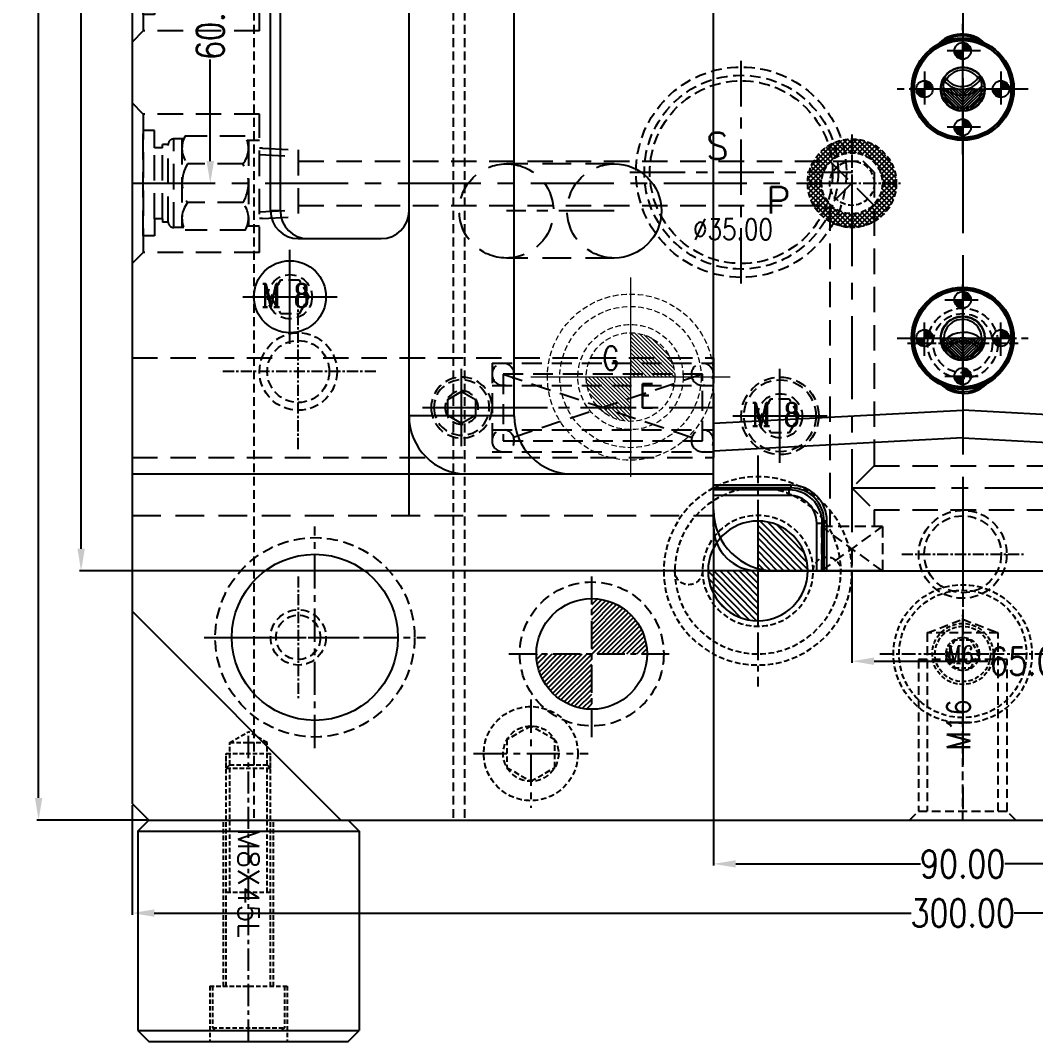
# Model space of a CAD drawing. Header units: millimetres. Extents: x 27300 to 28436, y -21252 to -20448.
# Drawn here: x 27713.5 to 27896.8, y -20883.9 to -20699.5 of the extents above; entities that cross this region are included whole.
import ezdxf

# ---------------------------------------------------------------- set-up
doc = ezdxf.new("R2010")
doc.units = ezdxf.units.MM
doc.header["$LTSCALE"] = 8
for name, pattern in [('CENTER', [2, 1.25, -0.25, 0.25, -0.25]), ('CENTER2', [1.125, 0.75, -0.125, 0.125, -0.125]), ('HIDDEN', [0.375, 0.25, -0.125]), ('HIDDEN2', [0.1875, 0.125, -0.0625])]:
    doc.linetypes.add(name, pattern=pattern)
doc.layers.get('DEFPOINTS').update_dxf_attribs({"color": 6})
for name, color, linetype in [('Cav-cor', 30, 'Continuous'), ('cen', 1, 'CENTER'), ('CL', 1, 'Continuous'), ('GE', 214, 'Continuous'), ('ha', 8, 'Continuous'), ('hidden', 4, 'HIDDEN'), ('m', 144, 'HIDDEN2'), ('PIN', 5, 'Continuous'), ('PRODUCT', 1, 'Continuous'), ('SCREW', 52, 'HIDDEN'), ('SLIDE', 6, 'Continuous'), ('SP', 3, 'Continuous'), ('SPRING', 7, 'Continuous'), ('WT', 4, 'Continuous'), ('文字', 1, 'Continuous')]:
    doc.layers.add(name, color=color, linetype=linetype)
doc.layers.add('dim', color=3, linetype='Continuous', lineweight=15)
doc.styles.add('ROMANC', font='RomanC.ttf', dxfattribs={"width": 0.8, "height": 7})
doc.styles.add('ROMANS', font='ROMANS.shx', dxfattribs={"height": 5, "bigfont": 'chineset.shx'})
doc.styles.get("Standard").update_dxf_attribs({"font": 'txt.shx', "width": 0.8, "bigfont": 'chineset.shx'})
doc.styles.add('txt', font='txt.shx', dxfattribs={"width": 0.75, "height": 3.2})
doc.dimstyles.new('ISO-25', dxfattribs={"dimtxt": 5, "dimasz": 4, "dimexe": 0.3, "dimexo": 0.3, "dimtad": 0, "dimzin": 1, "dimdsep": 46, "dimtxsty": 'Standard', "dimcen": 0, "dimclrd": 3, "dimclre": 3, "dimclrt": 3, "dimazin": 0, "dimtfac": 1, "dimtofl": 0, "dimtmove": 0, "dimatfit": 0, "dimfxl": 0, "dimarcsym": 0})

# ---------------------------------------------------------------- blocks, each defined once
blk = doc.blocks.new('10')
at = {"layer": 'cen', "ltscale": 0.6}
for p, q in [((0, 9.76), (0, -9.76)), ((-10.35, 0), (10.35, 0))]:
    blk.add_line(p, q, dxfattribs=at)
at = {"layer": 'm'}
blk.add_lwpolyline([(0, 5), (-4.33, 2.5), (-4.33, -2.5), (0, -5), (4.33, -2.5), (4.33, 2.5)], close=True, dxfattribs=at)
for radius in [8.5, 5]:
    blk.add_circle((0, 0), radius, dxfattribs=at)
blk = doc.blocks.new('*D26363')
at = {"layer": 'DEFPOINTS', "color": 0}
for p in [(27733.66, -20840.93), (28033.66, -20840.93), (27733.66, -20860.73)]:
    blk.add_point(p, dxfattribs=at)
at = {"layer": 'dim', "color": 3, "lineweight": -2}
for p, q in [((27733.66, -20841.23), (27733.66, -20861.03)), ((28033.66, -20841.23), (28033.66, -20861.03)), ((27737.66, -20860.73), (27874.37, -20860.73)), ((28029.66, -20860.73), (27892.95, -20860.73))]:
    blk.add_line(p, q, dxfattribs=at)
at = {"layer": 'dim', "color": 3}
for points in [[(27737.66, -20860.06), (27737.66, -20861.39), (27733.66, -20860.73)], [(28029.66, -20861.39), (28029.66, -20860.06), (28033.66, -20860.73)]]:
    blk.add_solid(points, dxfattribs=at)
at = {"layer": 'dim', "color": 3, "insert": (27883.66, -20860.73), "char_height": 5, "attachment_point": 5}
blk.add_mtext('300.00', dxfattribs=at)
blk = doc.blocks.new('20130710.143713')
at = {"layer": 'PIN', "linetype": 'Continuous'}
h = blk.add_hatch(dxfattribs=at)
h.set_pattern_fill('ANSI31', color=256, scale=6.545455, angle=180.5, style=0)
h.set_pattern_definition([(225.5, (3368.2201, 113694.80675), (0.5835685493, -0.573471216), [])])
h.paths.add_polyline_path([(0, 0), (0.08, -9, 0.414214), (9, 0.08)])
h.paths.add_polyline_path([(-9, -0.08), (0, 0), (-0.08, 9, 0.414214)])
at = {"layer": 'PIN', "linetype": 'CENTER2'}
for p, q in [((0, -9.8), (0, 9.8)), ((9.8, 0), (-9.8, 0))]:
    blk.add_line(p, q, dxfattribs=at)
at = {"layer": 'PIN', "linetype": 'Continuous'}
blk.add_circle((0, 0), 9, dxfattribs=at)
at = {"layer": 'SPRING', "linetype": 'CENTER', "ltscale": 0.5}
for p, q in [((0, -20.85), (0, 20.85)), ((20.88, 0), (-20.88, 0))]:
    blk.add_line(p, q, dxfattribs=at)
at = {"layer": 'SPRING', "linetype": 'CENTER'}
blk.add_line((20.88, 0), (-20.88, 0), dxfattribs=at)
at = {"layer": 'SPRING', "linetype": 'HIDDEN', "ltscale": 0.5}
for radius in [17, 15, 10]:
    blk.add_circle((0, 0), radius, dxfattribs=at)
for centre, start, end in [((-12.5, 0), 0, 180), ((12.5, 0), 180, 0)]:
    blk.add_arc(centre, 2.5, start, end, dxfattribs=at)
blk = doc.blocks.new('20130710.090407')
at = {"layer": 'SCREW', "linetype": 'CENTER', "ltscale": 0.15}
for p, q in [((0, -7.04), (0, 7.04)), ((-7, 0), (7, 0))]:
    blk.add_line(p, q, dxfattribs=at)
at = {"layer": 'SCREW', "linetype": 'HIDDEN', "ltscale": 0.4}
blk.add_lwpolyline([(-1.44, 2.5), (-2.89, 0), (-1.44, -2.5), (1.44, -2.5), (2.89, 0), (1.44, 2.5)], close=True, dxfattribs=at)
for radius in [5.5, 5, 3]:
    blk.add_circle((0, 0), radius, dxfattribs=at)
at = {"layer": 'dim', "style": 'ROMANC', "width": 0.8}
blk.add_text('M6', height=3.172, dxfattribs=at).set_placement((-2.88, -1.7))
blk = doc.blocks.new('20130710.090411')
at = {"layer": 'SP', "color": 145, "linetype": 'CENTER', "ltscale": 0.25}
for p, q in [((0, 15), (0, -15)), ((-15, 0), (15, 0))]:
    blk.add_line(p, q, dxfattribs=at)
at = {"layer": 'SP', "color": 145, "linetype": 'HIDDEN', "ltscale": 0.5}
for radius in [12.5, 11.5]:
    blk.add_circle((0, 0), radius, dxfattribs=at)
at = {"layer": 'SCREW'}
blk.add_blockref('20130710.090407', (0, 0), dxfattribs=at)
blk = doc.blocks.new('*D26375')
at = {"layer": 'DEFPOINTS', "color": 0}
for p in [(27716.76, -20493.93), (27736.66, -20493.93), (27736.66, -20843.93)]:
    blk.add_point(p, dxfattribs=at)
at = {"layer": 'dim', "color": 3, "lineweight": -2}
for p, q in [((27736.36, -20493.93), (27716.46, -20493.93)), ((27716.76, -20497.93), (27716.76, -20659.31)), ((27716.76, -20839.93), (27716.76, -20678.56)), ((27736.36, -20843.93), (27716.46, -20843.93))]:
    blk.add_line(p, q, dxfattribs=at)
at = {"layer": 'dim', "color": 3}
for points in [[(27717.43, -20497.93), (27716.1, -20497.93), (27716.76, -20493.93)], [(27716.1, -20839.93), (27717.43, -20839.93), (27716.76, -20843.93)]]:
    blk.add_solid(points, dxfattribs=at)
at = {"layer": 'dim', "color": 3, "insert": (27716.76, -20668.93), "char_height": 5, "attachment_point": 5, "rotation": 90}
blk.add_mtext('350.00', dxfattribs=at)
blk = doc.blocks.new('*D26429')
at = {"layer": 'DEFPOINTS', "color": 0}
for p in [(27838.66, -20789.93), (27928.66, -20789.93), (27928.66, -20851.84)]:
    blk.add_point(p, dxfattribs=at)
at = {"layer": 'dim', "color": 3, "lineweight": -2}
for p, q in [((27838.66, -20790.23), (27838.66, -20852.14)), ((27928.66, -20790.23), (27928.66, -20852.14)), ((27842.66, -20851.84), (27876.04, -20851.84)), ((27924.66, -20851.84), (27891.29, -20851.84))]:
    blk.add_line(p, q, dxfattribs=at)
at = {"layer": 'dim', "color": 3}
for points in [[(27842.66, -20851.18), (27842.66, -20852.51), (27838.66, -20851.84)], [(27924.66, -20852.51), (27924.66, -20851.18), (27928.66, -20851.84)]]:
    blk.add_solid(points, dxfattribs=at)
at = {"layer": 'dim', "color": 3, "insert": (27883.66, -20851.84), "char_height": 5, "attachment_point": 5}
blk.add_mtext('90.00', dxfattribs=at)
blk = doc.blocks.new('*D26430')
at = {"layer": 'DEFPOINTS', "color": 0}
for p in [(27847.66, -20538.93), (27724.44, -20798.93), (27847.66, -20798.93)]:
    blk.add_point(p, dxfattribs=at)
at = {"layer": 'dim', "color": 3, "lineweight": -2}
for p, q in [((27847.36, -20538.93), (27724.14, -20538.93)), ((27724.44, -20542.93), (27724.44, -20659.31)), ((27724.44, -20794.93), (27724.44, -20678.56)), ((27847.36, -20798.93), (27724.14, -20798.93))]:
    blk.add_line(p, q, dxfattribs=at)
at = {"layer": 'dim', "color": 3}
for points in [[(27725.11, -20542.93), (27723.78, -20542.93), (27724.44, -20538.93)], [(27723.78, -20794.93), (27725.11, -20794.93), (27724.44, -20798.93)]]:
    blk.add_solid(points, dxfattribs=at)
at = {"layer": 'dim', "color": 3, "insert": (27724.44, -20668.93), "char_height": 5, "attachment_point": 5, "rotation": 90}
blk.add_mtext('260.00', dxfattribs=at)
blk = doc.blocks.new('20160811.145329')
at = {"layer": 'SLIDE', "linetype": 'HIDDEN', "ltscale": 2.6}
for p, q in [((0, 8.5), (19.5, 8.5)), ((0, -8.5), (19.5, -8.5))]:
    blk.add_line(p, q, dxfattribs=at)
at = {"layer": 'SLIDE', "linetype": 'CENTER'}
blk.add_line((0, 0), (19.5, 0), dxfattribs=at)
at = {"layer": 'SLIDE'}
blk.add_arc((0, 0), 8.5, 90, 270, dxfattribs=at)
at = {"layer": 'SLIDE', "linetype": 'HIDDEN', "ltscale": 2.6}
for centre, start, end in [((0, 0), 270, 90), ((19.5, 0), 90, 270), ((19.5, 0), 270, 90)]:
    blk.add_arc(centre, 8.5, start, end, dxfattribs=at)
blk = doc.blocks.new('20160815.170155')
at = {"layer": 'GE', "lineweight": 13}
h = blk.add_hatch(dxfattribs=at)
h.set_pattern_fill('ANSI31', color=256, scale=4, style=0)
h.set_pattern_definition([(315, (26687.59036, -19615.64165), (-0.3535533906, -0.3535533906), [])])
h.paths.add_polyline_path([(0, 0), (0, -8, -0.414214), (-8, 0)])
h.paths.add_polyline_path([(0, 8, -0.414214), (8, 0), (0, 0)])
at = {"layer": 'GE', "linetype": 'CENTER', "lineweight": 13, "ltscale": 5}
for p, q in [((0, 18), (0, -18)), ((18, 0), (-18, 0))]:
    blk.add_line(p, q, dxfattribs=at)
at = {"layer": 'GE', "linetype": 'HIDDEN2', "lineweight": 13}
for radius in [15, 12.75, 9.5, 8]:
    blk.add_circle((0, 0), radius, dxfattribs=at)
at = {"layer": 'GE', "lineweight": 13, "style": 'ROMANS', "width": 0.75}
for s, p in [('G', (-5.03, 1.24)), ('E', (1.62, -5.58))]:
    blk.add_text(s, height=4.34, dxfattribs=at).set_placement(p)
blk = doc.blocks.new('20160817.185832')
at = {"layer": 'SPRING', "color": 101, "linetype": 'HIDDEN', "ltscale": 1.8}
for p, q in [((-40, 8), (-40, -8)), ((0, 8), (-40, 8)), ((0, 8), (0, -8)), ((-38, -6), (-38, 6)), ((-38, 6), (-2, 6)), ((-38, 6), (-2, -6)), ((-2, 6), (-38, -6)), ((-2, 6), (-2, -6)), ((0, 4), (-40, 4)), ((0, -4), (-40, -4)), ((-2, -6), (-38, -6)), ((0, -8), (-40, -8))]:
    blk.add_line(p, q, dxfattribs=at)
at = {"layer": 'SPRING', "color": 101, "linetype": 'CENTER'}
blk.add_line((0, 0), (-40, 0), dxfattribs=at)
at = {"layer": 'SPRING', "color": 101, "linetype": 'HIDDEN', "ltscale": 1.8}
for centre in [(-38, 6), (-2, 6), (-38, -6), (-2, -6)]:
    blk.add_circle(centre, 2, dxfattribs=at)
blk = doc.blocks.new('20160817.185847')
at = {"linetype": 'HIDDEN', "ltscale": 2.3}
for p, q in [((105, 9), (0, 9)), ((0, 9), (0, -9)), ((105, -9), (0, -9))]:
    blk.add_line(p, q, dxfattribs=at)
blk = doc.blocks.new('20100512.182342')
at = {"linetype": 'HIDDEN'}
blk.add_circle((0, 0), 5.5, dxfattribs=at)
at = {"layer": 'SCREW', "linetype": 'CENTER', "ltscale": 5}
for p, q in [((0, -7.04), (0, 7.04)), ((-7, 0), (7, 0))]:
    blk.add_line(p, q, dxfattribs=at)
at = {"layer": 'SCREW', "linetype": 'Continuous'}
blk.add_lwpolyline([(-1.44, 2.5), (-2.89, 0), (-1.44, -2.5), (1.44, -2.5), (2.89, 0), (1.44, 2.5)], close=True, dxfattribs=at)
at = {"layer": 'SCREW'}
for radius in [5, 3]:
    blk.add_circle((0, 0), radius, dxfattribs=at)
blk = doc.blocks.new('20160817.190310')
at = {"layer": 'SCREW', "linetype": 'CENTER2', "ltscale": 5}
for p, q in [((0, -8.5), (0, 8.5)), ((-8.5, 0), (8.5, 0))]:
    blk.add_line(p, q, dxfattribs=at)
at = {"layer": 'SCREW'}
blk.add_lwpolyline([(-1.73, 3), (-3.46, 0), (-1.73, -3), (1.73, -3), (3.46, 0), (1.73, 3)], close=True, dxfattribs=at)
at = {"layer": 'SCREW', "linetype": 'ByBlock'}
blk.add_circle((0, 0), 6.5, dxfattribs=at)
at = {"layer": 'SCREW'}
blk.add_circle((0, 0), 4, dxfattribs=at)
at = {"layer": 'dim', "style": 'ROMANC', "width": 0.8}
blk.add_text('M 8', height=4.186, dxfattribs=at).set_placement((-5.2, -1.86))
blk = doc.blocks.new('cb_8')
at = {"linetype": 'HIDDEN'}
blk.add_circle((0, 0), 7, dxfattribs=at)
at = {"layer": 'SCREW', "linetype": 'CENTER2', "ltscale": 5}
for p, q in [((0, -8.5), (0, 8.5)), ((-8.5, 0), (8.5, 0))]:
    blk.add_line(p, q, dxfattribs=at)
at = {"layer": 'SCREW'}
blk.add_lwpolyline([(-1.73, 3), (-3.46, 0), (-1.73, -3), (1.73, -3), (3.46, 0), (1.73, 3)], close=True, dxfattribs=at)
for radius in [6.5, 4]:
    blk.add_circle((0, 0), radius, dxfattribs=at)
at = {"layer": 'dim', "style": 'ROMANC', "width": 0.8}
blk.add_text('M 8', height=4.186, dxfattribs=at).set_placement((-5.2, -1.86))
blk = doc.blocks.new('20160827.135622')
at = {"layer": 'SP', "linetype": 'CENTER'}
for p, q in [((0, -20.12), (0, 20.12)), ((-20.12, 0), (20.12, 0))]:
    blk.add_line(p, q, dxfattribs=at)
at = {"layer": 'SP', "linetype": 'HIDDEN'}
for radius in [19, 17.5, 16.5]:
    blk.add_circle((0, 0), radius, dxfattribs=at)
at = {"layer": 'SP'}
for s, p in [('S', (-6.37, 2.33)), ('P', (4.54, -7.46))]:
    blk.add_text(s, height=4.8, dxfattribs=at).set_placement(p)
at = {"layer": 'SP', "color": 6, "insert": (-1.49, -10.32), "char_height": 3.828, "attachment_point": 5}
blk.add_mtext('Ø35.00', dxfattribs=at)
blk = doc.blocks.new('20150513.114825')
at = {"layer": 'WT', "color": 125, "linetype": 'HIDDEN'}
for p, q in [((-5.5, 8), (5.5, 8)), ((5.5, 8), (-5.5, 0)), ((-5.5, 8), (5.5, 0)), ((-5.5, 0), (-5.5, 8)), ((5.5, 0), (5.5, 8)), ((-5.5, 0), (5.5, 0))]:
    blk.add_line(p, q, dxfattribs=at)
blk = doc.blocks.new('20150513.114820')
at = {"layer": 'WT', "linetype": 'Continuous'}
h = blk.add_hatch(dxfattribs=at)
h.set_pattern_fill('ANSI37', color=125, scale=5, angle=270, style=0)
h.set_pattern_definition([(315, (23425.0146, -23957.4168), (0.441941738, 0.441941738), []), (45, (23425.0146, -23957.4168), (-0.441941738, 0.441941738), [])])
h.paths.add_polyline_path([(8, 0), (5.5, 0, 1), (-5.5, 0), (-8, 0, -1)])
h.paths.add_polyline_path([(-8, 0), (-5.5, 0, 0.414214), (0, -5.5, 0.414214), (5.5, 0), (8, 0, -0.414214), (0, -8, -0.414214)])
at = {"layer": 'WT', "color": 125, "linetype": 'CENTER2', "ltscale": 0.4}
for p, q in [((0, 8.79), (0, -8.79)), ((8.79, 0), (-8.79, 0))]:
    blk.add_line(p, q, dxfattribs=at)
at = {"layer": 'WT', "color": 125, "linetype": 'HIDDEN2'}
for radius in [8, 5.5, 4]:
    blk.add_circle((0, 0), radius, dxfattribs=at)
blk = doc.blocks.new('*D27017')
at = {"layer": 'DEFPOINTS', "color": 0}
for p in [(27733.96, -20668.93), (27747.77, -20668.93), (27733.66, -20728.93)]:
    blk.add_point(p, dxfattribs=at)
at = {"layer": 'dim', "color": 3, "lineweight": -2}
for p, q in [((27734.26, -20668.93), (27748.07, -20668.93)), ((27747.77, -20672.93), (27747.77, -20691.31)), ((27747.77, -20724.93), (27747.77, -20706.56)), ((27733.96, -20728.93), (27748.07, -20728.93))]:
    blk.add_line(p, q, dxfattribs=at)
at = {"layer": 'dim', "color": 3}
for points in [[(27748.44, -20672.93), (27747.1, -20672.93), (27747.77, -20668.93)], [(27747.1, -20724.93), (27748.44, -20724.93), (27747.77, -20728.93)]]:
    blk.add_solid(points, dxfattribs=at)
at = {"layer": 'dim', "color": 3, "insert": (27747.77, -20698.93), "char_height": 5, "attachment_point": 5, "rotation": 90}
blk.add_mtext('60.00', dxfattribs=at)
blk = doc.blocks.new('*D27021')
at = {"layer": 'DEFPOINTS', "color": 0}
for p in [(27928.66, -20781.43), (27863.66, -20798.93), (27928.66, -20815.25)]:
    blk.add_point(p, dxfattribs=at)
at = {"layer": 'dim', "color": 3, "lineweight": -2}
for p, q in [((27928.66, -20781.73), (27928.66, -20815.55)), ((27863.66, -20799.23), (27863.66, -20815.55)), ((27867.66, -20815.25), (27888.2, -20815.25)), ((27924.66, -20815.25), (27904.12, -20815.25))]:
    blk.add_line(p, q, dxfattribs=at)
at = {"layer": 'dim', "color": 3}
for points in [[(27867.66, -20814.58), (27867.66, -20815.91), (27863.66, -20815.25)], [(27924.66, -20815.91), (27924.66, -20814.58), (27928.66, -20815.25)]]:
    blk.add_solid(points, dxfattribs=at)
at = {"layer": 'dim', "color": 3, "insert": (27896.16, -20815.25), "char_height": 5, "attachment_point": 5}
blk.add_mtext('65.00', dxfattribs=at)
blk = doc.blocks.new('20150423.164413')
at = {"layer": 'SCREW', "linetype": 'HIDDEN', "ltscale": 0.4}
for p, q in [((-3.38, 54), (0, 55.95)), ((3.38, 54), (0, 55.95)), ((-3.38, 54), (3.38, 54)), ((-3.38, 50), (-3.38, 54)), ((3.38, 50), (3.38, 54)), ((-4, 10), (-4, 52)), ((-4, 52), (4, 52)), ((-4, 49.38), (-4, 52)), ((4, 10), (4, 52)), ((4, 49.38), (4, 52)), ((-3.38, 50), (-4, 49.38)), ((-3.38, 50), (3.38, 50)), ((-3.38, 27), (-3.38, 50)), ((3.38, 50), (4, 49.38)), ((3.38, 27), (3.38, 50)), ((-4, 49.38), (4, 49.38)), ((-4.5, 10), (-4.5, 40)), ((4.5, 10), (4.5, 40)), ((-4, 27), (4, 27)), ((-7, 10), (-7, 0)), ((-7, 10), (7, 10)), ((-6.5, 10), (-6.5, 2.5)), ((6.5, 10), (6.5, 2.5)), ((7, 10), (7, 0)), ((-6.5, 2.5), (-6, 2)), ((-6.5, 2.5), (6.5, 2.5)), ((-6, 2), (6, 2)), ((6.5, 2.5), (6, 2))]:
    blk.add_line(p, q, dxfattribs=at)
at = {"layer": 'SCREW', "linetype": 'CENTER', "ltscale": 0.4}
blk.add_line((0, 0), (0, 55.95), dxfattribs=at)
at = {"layer": 'SP'}
for p, q in [((-20, 38), (-18, 40)), ((-18, 40), (18, 40)), ((18, 40), (20, 38)), ((-20, 38), (20, 38)), ((-20, 38), (-20, 2)), ((20, 38), (20, 2)), ((-20, 2), (20, 2)), ((-20, 2), (-18, 0)), ((18, 0), (20, 2)), ((-18, 0), (18, 0))]:
    blk.add_line(p, q, dxfattribs=at)
at = {"layer": '文字', "linetype": 'Continuous', "style": 'txt'}
blk.add_text('M8X45L', height=3.802, rotation=270, dxfattribs=at).set_placement((-1.87, 38.46))
blk = doc.blocks.new('20160903.151524')
at = {"layer": 'WT', "color": 125, "linetype": 'HIDDEN', "ltscale": 2.3}
for p, q in [((-6.35, 23.56), (-6.01, 30)), ((-6.01, 30), (6.01, 30)), ((-5.19, 23), (-4.82, 30)), ((5.19, 23), (4.82, 30)), ((6.35, 23.56), (6.01, 30)), ((12.5, 23), (-12.5, 23)), ((-12.5, 23), (-12.5, 2)), ((-7.75, 23), (-7.75, 20.77)), ((-6.35, 23.56), (-6.35, 23)), ((6.35, 23.56), (6.35, 23)), ((7.75, 23), (7.75, 20.77)), ((12.5, 23), (12.5, 2)), ((-8.5, 20.43), (-8.5, 9.57)), ((-7.75, 21), (7.75, 21)), ((8.5, 20.43), (8.5, 9.57)), ((-3.5, 20.01), (-3.5, 9.99)), ((3.5, 20.01), (3.5, 9.99)), ((-8, 9.33), (-8, 7.51)), ((8, 9.33), (8, 7.51)), ((-8, 9), (8, 9)), ((8, 7.51), (-8, 7.51)), ((7, 6.51), (-7, 6.51)), ((-7, 6.51), (-7, 5.51)), ((7, 6.51), (7, 5.51)), ((-9.5, 4.01), (-9.5, 2)), ((-6.4, 4.01), (-9.5, 4.01)), ((-6.4, 5.51), (-7, 5.51)), ((-6.4, 5.51), (-7, 5.51)), ((6.4, 5.51), (-6.4, 5.51)), ((-6.4, 5.51), (-6.4, 4.01)), ((6.4, 4.01), (-6.4, 4.01)), ((6.4, 5.51), (6.4, 4.01)), ((6.4, 5.51), (7, 5.51)), ((6.4, 5.51), (7, 5.51)), ((6.4, 4.01), (9.5, 4.01)), ((9.5, 4.01), (9.5, 2)), ((-12.5, 2), (-14.5, 0)), ((-12.5, 2), (12.5, 2)), ((9.5, 2), (-9.5, 2)), ((12.5, 2), (14.5, 0)), ((-14.5, 0), (14.5, 0))]:
    blk.add_line(p, q, dxfattribs=at)
at = {"layer": 'WT', "color": 125, "linetype": 'CENTER', "ltscale": 1.5}
blk.add_line((0, 0), (0, 30), dxfattribs=at)
at = {"layer": 'WT', "color": 125, "linetype": 'HIDDEN', "ltscale": 2.3}
for centre, radius, start, end in [((-6.32, 16.53), 4.47, 50.9817, 119.248), ((0, 14.34), 6.66, 58.3016, 121.6984), ((6.32, 16.53), 4.47, 60.752, 129.0183), ((-6.32, 13.47), 4.47, 240.752, 309.0183), ((0, 15.66), 6.66, 238.3016, 301.6984), ((6.32, 13.47), 4.47, 230.9817, 299.248), ((-7, 7.51), 1, 180, 270), ((7, 7.51), 1, 270, 0)]:
    blk.add_arc(centre, radius, start, end, dxfattribs=at)

msp = doc.modelspace()

# ---------------------------------------------------------------- hatches: boundary and pattern name
at = {"layer": 'ha'}
h = msp.add_hatch(dxfattribs=at)
h.set_pattern_fill('ANSI31', color=256, scale=0.2, style=0)
h.set_pattern_definition([(45, (27654.6487, -20853.86646), (-0.4490128, 0.4490128), [])])
h.paths.add_polyline_path([(27816.661, -20813.931), (27806.661, -20813.931, 0.4142136), (27816.661, -20823.931)])
h.paths.add_polyline_path([(27816.661, -20803.931), (27816.661, -20813.931), (27826.661, -20813.931, 0.4142136)])
h.paths.add_polyline_path([(27950.661, -20813.931), (27940.661, -20813.931, 0.4142136), (27950.661, -20823.931)])
h.paths.add_polyline_path([(27950.661, -20803.931), (27950.661, -20813.931), (27960.661, -20813.931, 0.4142136)])
at = {"layer": 'PIN', "linetype": 'Continuous'}
h = msp.add_hatch(dxfattribs=at)
h.set_pattern_fill('ANSI31', color=3, angle=270, style=0)
h.set_pattern_definition([(315, (27678.37911, -20690.79094), (0.08838835, 0.08838835), [])])
h.paths.add_polyline_path([(27883.661, -20705.031), (27885.161, -20705.031, 0.4142136), (27883.661, -20703.531)])
h.paths.add_polyline_path([(27883.661, -20706.531), (27883.661, -20705.031), (27882.161, -20705.031, 0.4142136)])
h = msp.add_hatch(dxfattribs=at)
h.set_pattern_fill('ANSI31', color=3, angle=270, style=0)
h.set_pattern_definition([(315, (27671.47911, -20697.69094), (0.08838835, 0.08838835), [])])
h.paths.add_polyline_path([(27876.761, -20711.931), (27878.261, -20711.931, 0.4142136), (27876.761, -20710.431)])
h.paths.add_polyline_path([(27876.761, -20713.431), (27876.761, -20711.931), (27875.261, -20711.931, 0.4142136)])
h = msp.add_hatch(dxfattribs=at)
h.set_pattern_fill('ANSI31', color=4, scale=2.909091, angle=90.5, style=0)
h.set_pattern_definition([(135.5, (28182.42255, -20730.0365), (-0.2548761, -0.2593638), [])])
h.paths.add_polyline_path([(27883.661, -20711.931), (27879.661, -20711.966, 0.4142136), (27883.696, -20715.93)])
h = msp.add_hatch(dxfattribs=at)
h.set_pattern_fill('ANSI31', color=4, scale=2.909091, angle=89.5, style=0)
h.set_pattern_definition([(44.5, (27584.89972, -20730.0365), (0.2548761, -0.2593638), [])])
h.paths.add_polyline_path([(27883.661, -20711.931), (27887.661, -20711.966, -0.4142136), (27883.626, -20715.93)])
h = msp.add_hatch(dxfattribs=at)
h.set_pattern_fill('ANSI31', color=3, angle=270, style=0)
h.set_pattern_definition([(315, (27685.27911, -20697.69094), (0.08838835, 0.08838835), [])])
h.paths.add_polyline_path([(27890.561, -20711.931), (27892.061, -20711.931, 0.4142136), (27890.561, -20710.431)])
h.paths.add_polyline_path([(27890.561, -20713.431), (27890.561, -20711.931), (27889.061, -20711.931, 0.4142136)])
h = msp.add_hatch(dxfattribs=at)
h.set_pattern_fill('ANSI31', color=3, angle=270, style=0)
h.set_pattern_definition([(315, (27678.37911, -20704.59094), (0.08838835, 0.08838835), [])])
h.paths.add_polyline_path([(27883.661, -20718.831), (27885.161, -20718.831, 0.4142136), (27883.661, -20717.331)])
h.paths.add_polyline_path([(27883.661, -20720.331), (27883.661, -20718.831), (27882.161, -20718.831, 0.4142136)])
h = msp.add_hatch(dxfattribs=at)
h.set_pattern_fill('ANSI31', color=3, angle=90, style=0)
h.set_pattern_definition([(135, (28088.94316, -20764.22231), (-0.08838835, -0.08838835), [])])
h.paths.add_polyline_path([(27883.661, -20749.983), (27882.161, -20749.983, 0.4142136), (27883.661, -20751.483)])
h.paths.add_polyline_path([(27883.661, -20748.483), (27883.661, -20749.983), (27885.161, -20749.983, 0.4142136)])
h = msp.add_hatch(dxfattribs=at)
h.set_pattern_fill('ANSI31', color=3, angle=90, style=0)
h.set_pattern_definition([(135, (28082.04316, -20771.12231), (-0.08838835, -0.08838835), [])])
h.paths.add_polyline_path([(27876.761, -20756.883), (27875.261, -20756.883, 0.4142136), (27876.761, -20758.383)])
h.paths.add_polyline_path([(27876.761, -20755.383), (27876.761, -20756.883), (27878.261, -20756.883, 0.4142136)])
h = msp.add_hatch(dxfattribs=at)
h.set_pattern_fill('ANSI31', color=3, angle=90, style=0)
h.set_pattern_definition([(135, (28095.84316, -20771.12231), (-0.08838835, -0.08838835), [])])
h.paths.add_polyline_path([(27890.561, -20756.883), (27889.061, -20756.883, 0.4142136), (27890.561, -20758.383)])
h.paths.add_polyline_path([(27890.561, -20755.383), (27890.561, -20756.883), (27892.061, -20756.883, 0.4142136)])
h = msp.add_hatch(dxfattribs=at)
h.set_pattern_fill('ANSI31', color=4, scale=2.909091, angle=90.5, style=0)
h.set_pattern_definition([(135.5, (28182.42255, -20775.0365), (-0.2548761, -0.2593638), [])])
h.paths.add_polyline_path([(27883.661, -20756.931), (27879.661, -20756.966, 0.4142136), (27883.696, -20760.93)])
h = msp.add_hatch(dxfattribs=at)
h.set_pattern_fill('ANSI31', color=4, scale=2.909091, angle=89.5, style=0)
h.set_pattern_definition([(44.5, (27584.89972, -20775.0365), (0.2548761, -0.2593638), [])])
h.paths.add_polyline_path([(27883.661, -20756.931), (27887.661, -20756.966, -0.4142136), (27883.626, -20760.93)])
h = msp.add_hatch(dxfattribs=at)
h.set_pattern_fill('ANSI31', color=3, angle=90, style=0)
h.set_pattern_definition([(135, (28088.94316, -20778.02231), (-0.08838835, -0.08838835), [])])
h.paths.add_polyline_path([(27883.661, -20763.783), (27882.161, -20763.783, 0.4142136), (27883.661, -20765.283)])
h.paths.add_polyline_path([(27883.661, -20762.283), (27883.661, -20763.783), (27885.161, -20763.783, 0.4142136)])

# ---------------------------------------------------------------- linework, layer by layer
at = {"color": 8, "linetype": 'HIDDEN', "ltscale": 0.8}
for p, q in [((27755.661, -20493.931), (27755.661, -20843.931)), ((27791.661, -20493.931), (27791.661, -20843.931)), ((27793.661, -20493.931), (27793.661, -20843.931)), ((27877.261, -20810.131), (27883.661, -20807.653)), ((27883.661, -20843.931), (27883.661, -20807.653)), ((27883.661, -20807.653), (27890.061, -20810.131)), ((27877.261, -20810.131), (27877.261, -20842.331)), ((27890.061, -20810.131), (27877.261, -20810.131)), ((27890.061, -20842.331), (27890.061, -20810.131)), ((27891.661, -20814.931), (27875.661, -20814.931)), ((27875.661, -20814.931), (27875.661, -20842.331)), ((27891.661, -20842.331), (27891.661, -20814.931)), ((27874.061, -20843.931), (27875.661, -20842.331)), ((27875.661, -20842.331), (27891.661, -20842.331)), ((27893.261, -20843.931), (27891.661, -20842.331)), ((27874.061, -20843.931), (27893.261, -20843.931))]:
    msp.add_line(p, q, dxfattribs=at)
at = {"linetype": 'CENTER', "ltscale": 2}
msp.add_line((27883.661, -20493.931), (27883.661, -20843.931), dxfattribs=at)
for p, q in [((27733.661, -20496.931), (27733.661, -20840.931)), ((27763.661, -20738.931), (27778.661, -20738.931)), ((27771.377, -20843.931), (27733.661, -20806.215)), ((27736.661, -20843.931), (27733.661, -20840.931)), ((27736.661, -20843.931), (28030.661, -20843.931))]:
    msp.add_line(p, q)
at = {"linetype": 'Continuous'}
for p, q in [((27758.661, -20733.931), (27758.661, -20603.931)), ((27760.424, -20733.931), (27760.424, -20603.931)), ((27783.661, -20733.931), (27783.661, -20603.931)), ((27760.424, -20733.931), (27758.661, -20733.931))]:
    msp.add_line(p, q, dxfattribs=at)
at = {"color": 8, "linetype": 'CENTER', "ltscale": 0.2}
for p, q in [((27763.661, -20776.931), (27763.661, -20748.931)), ((27873.661, -20757.831), (27893.661, -20757.831)), ((27777.661, -20762.931), (27749.661, -20762.931)), ((27872.661, -20795.931), (27894.661, -20795.931)), ((27763.661, -20799.948), (27763.661, -20821.913)), ((27752.678, -20810.931), (27774.644, -20810.931))]:
    msp.add_line(p, q, dxfattribs=at)
at = {"color": 8, "linetype": 'HIDDEN', "ltscale": 0.8}
for centre, radius in [((27883.661, -20757.831), 6.35), ((27883.661, -20757.831), 5.35), ((27763.661, -20762.931), 7), ((27763.661, -20762.931), 5.6), ((27883.661, -20795.931), 7.938), ((27883.661, -20795.931), 6.938), ((27763.661, -20810.931), 5), ((27763.661, -20810.931), 4)]:
    msp.add_circle(centre, radius, dxfattribs=at)
for centre, radius in [((27766.661, -20810.931), 15), ((27816.661, -20813.931), 10)]:
    msp.add_circle(centre, radius)
at = {"linetype": 'Continuous'}
for centre in [(27763.661, -20733.931), (27765.424, -20733.931)]:
    msp.add_arc(centre, 5, 180, 270, dxfattribs=at)
msp.add_arc((27778.661, -20733.931), 5, 270, 0)
at = {"layer": 'Cav-cor', "color": 241}
for p, q in [((27838.661, -20790.931), (27838.661, -20546.931)), ((27880.762, -20710.122), (27880.329, -20709.852)), ((27880.762, -20710.122), (27880.358, -20710.433)), ((27886.411, -20709.902), (27886.821, -20709.599)), ((27886.411, -20709.902), (27886.837, -20710.181)), ((27879.737, -20711.77), (27880.247, -20711.791)), ((27887.56, -20711.465), (27887.054, -20711.526)), ((27879.762, -20757.396), (27880.268, -20757.335)), ((27887.585, -20757.091), (27887.075, -20757.07)), ((27880.912, -20758.96), (27880.485, -20758.68)), ((27880.912, -20758.96), (27880.501, -20759.262)), ((27886.56, -20758.739), (27886.964, -20758.428)), ((27886.56, -20758.739), (27886.993, -20759.009)), ((27883.661, -20769.924), (27883.661, -20774.931)), ((27852.645, -20783.456), (27838.661, -20783.456)), ((27852.645, -20783.955), (27838.661, -20783.955)), ((27852.3, -20784.3), (27852.645, -20783.955)), ((27852.645, -20783.456), (27852.645, -20783.955)), ((27852.3, -20784.3), (27838.661, -20784.3)), ((27852.3, -20785.299), (27838.661, -20785.299)), ((27852.3, -20785.299), (27852.3, -20784.3)), ((27857.293, -20790.292), (27858.292, -20790.292)), ((27857.293, -20798.931), (27857.293, -20790.292)), ((27858.292, -20790.292), (27858.636, -20789.947)), ((27858.292, -20798.931), (27858.292, -20790.292)), ((27859.136, -20789.947), (27858.636, -20789.947)), ((27858.636, -20798.931), (27858.636, -20789.947)), ((27859.136, -20798.931), (27859.136, -20789.947)), ((27846.661, -20798.931), (27920.661, -20798.931))]:
    msp.add_line(p, q, dxfattribs=at)
for centre, radius in [((27883.661, -20711.931), 9.25), ((27883.661, -20711.931), 8.75), ((27883.661, -20711.931), 3.927), ((27883.661, -20756.931), 9.25), ((27883.661, -20756.931), 8.75), ((27883.661, -20756.931), 3.927)]:
    msp.add_circle(centre, radius, dxfattribs=at)
for centre, radius, start, end in [((27883.661, -20711.931), 3.417, 36.43054, 148.03424), ((27880.762, -20710.122), 0.51, 148.03772, 217.6457), ((27883.508, -20708.004), 3.978, 217.6457, 326.81665), ((27883.508, -20708.004), 3.468, 217.63933, 326.81375), ((27886.411, -20709.902), 0.51, 326.81665, 36.42462), ((27883.661, -20711.931), 3.417, 177.65969, 6.80267), ((27883.508, -20708.004), 4.998, 229.27033, 315.19202), ((27883.661, -20756.931), 3.417, 357.65969, 186.80267), ((27883.814, -20760.858), 4.998, 49.27033, 135.19202), ((27883.814, -20760.858), 3.978, 37.6457, 146.81665), ((27883.814, -20760.858), 3.468, 37.63933, 146.81375), ((27880.912, -20758.96), 0.51, 146.81664, 216.42643), ((27883.661, -20756.931), 3.417, 216.43054, 328.03424), ((27886.56, -20758.739), 0.51, 328.03772, 37.6457), ((27852.648, -20789.944), 6.487, 359.96879, 90.03121), ((27852.65, -20789.942), 5.986, 359.9505, 90.0495), ((27852.299, -20790.293), 5.992, 0.0059, 89.9941), ((27852.302, -20790.29), 4.991, 359.97171, 90.02829), ((27849.661, -20787.931), 11, 180, 270), ((27846.661, -20790.931), 8, 180, 270)]:
    msp.add_arc(centre, radius, start, end, dxfattribs=at)
for points, knots in [([(27886.837, -20710.181), (27886.838, -20710.181), (27886.838, -20710.184), (27886.842, -20710.189), (27886.845, -20710.199), (27886.854, -20710.219), (27886.868, -20710.253), (27886.889, -20710.303), (27886.912, -20710.367), (27886.948, -20710.472), (27886.991, -20710.626), (27887.032, -20710.831), (27887.059, -20711.055), (27887.067, -20711.289), (27887.061, -20711.447), (27887.054, -20711.526)], [0, 0, 0, 0, 0.0015131, 0.0060245, 0.0135031, 0.023914, 0.0532075, 0.0931252, 0.1426292, 0.2005275, 0.3363136, 0.4907659, 0.6561237, 0.8270142, 1, 1, 1, 1]), ([(27880.247, -20711.791), (27880.234, -20711.713), (27880.215, -20711.556), (27880.206, -20711.322), (27880.215, -20711.097), (27880.24, -20710.889), (27880.271, -20710.732), (27880.298, -20710.624), (27880.317, -20710.559), (27880.333, -20710.507), (27880.344, -20710.472), (27880.352, -20710.452), (27880.355, -20710.442), (27880.358, -20710.437), (27880.358, -20710.434), (27880.358, -20710.433)], [0, 0, 0, 0, 0.1730145, 0.3439366, 0.5092817, 0.6637186, 0.7994899, 0.8573833, 0.9068833, 0.946799, 0.9760882, 0.9864979, 0.9939755, 0.9984862, 1, 1, 1, 1]), ([(27880.485, -20758.68), (27880.484, -20758.68), (27880.484, -20758.677), (27880.481, -20758.672), (27880.477, -20758.662), (27880.468, -20758.642), (27880.454, -20758.609), (27880.434, -20758.558), (27880.41, -20758.495), (27880.374, -20758.389), (27880.331, -20758.235), (27880.29, -20758.03), (27880.264, -20757.806), (27880.255, -20757.572), (27880.262, -20757.414), (27880.268, -20757.335)], [0, 0, 0, 0, 0.0015131, 0.0060245, 0.0135031, 0.023914, 0.0532075, 0.0931252, 0.1426292, 0.2005275, 0.3363136, 0.4907659, 0.6561237, 0.8270142, 1, 1, 1, 1]), ([(27887.075, -20757.07), (27887.088, -20757.149), (27887.107, -20757.305), (27887.116, -20757.539), (27887.107, -20757.764), (27887.082, -20757.972), (27887.051, -20758.129), (27887.024, -20758.237), (27887.005, -20758.302), (27886.989, -20758.354), (27886.978, -20758.389), (27886.97, -20758.409), (27886.967, -20758.419), (27886.965, -20758.424), (27886.964, -20758.428), (27886.964, -20758.428)], [0, 0, 0, 0, 0.1730145, 0.3439366, 0.5092817, 0.6637186, 0.7994899, 0.8573833, 0.9068833, 0.946799, 0.9760882, 0.9864979, 0.9939755, 0.9984862, 1, 1, 1, 1])]:
    msp.add_open_spline(points, degree=3, knots=knots, dxfattribs=at)
at = {"layer": 'cen', "ltscale": 0.6}
for p, q in [((27766.661, -20830.931), (27766.661, -20790.931)), ((27746.661, -20810.931), (27786.661, -20810.931))]:
    msp.add_line(p, q, dxfattribs=at)
at = {"layer": 'cen', "ltscale": 0.5}
for p, q in [((27816.661, -20828.931), (27816.661, -20798.931)), ((27801.661, -20813.931), (27831.661, -20813.931))]:
    msp.add_line(p, q, dxfattribs=at)
at = {"layer": 'CL', "color": 6, "linetype": 'CENTER', "ltscale": 0.8}
for p, q in [((27883.661, -20723.746), (27883.661, -20700.116)), ((27895.476, -20711.931), (27871.846, -20711.931)), ((27883.661, -20745.116), (27883.661, -20768.746)), ((27871.846, -20756.931), (27895.476, -20756.931))]:
    msp.add_line(p, q, dxfattribs=at)
at = {"layer": 'CL', "color": 6, "linetype": 'CENTER'}
msp.add_line((27883.661, -20743.574), (27883.661, -20770.288), dxfattribs=at)
at = {"layer": 'hidden'}
for centre, radius in [((27766.661, -20810.931), 18), ((27816.661, -20813.931), 13)]:
    msp.add_circle(centre, radius, dxfattribs=at)
at = {"layer": 'PIN', "color": 3, "linetype": 'CENTER2'}
for p, q in [((27883.661, -20701.821), (27883.661, -20708.241)), ((27886.871, -20705.031), (27880.451, -20705.031)), ((27876.761, -20708.721), (27876.761, -20715.141)), ((27890.561, -20708.721), (27890.561, -20715.141)), ((27879.971, -20711.931), (27873.551, -20711.931)), ((27893.771, -20711.931), (27887.351, -20711.931)), ((27883.661, -20715.621), (27883.661, -20722.041)), ((27886.871, -20718.831), (27880.451, -20718.831)), ((27883.661, -20753.193), (27883.661, -20746.773)), ((27880.451, -20749.983), (27886.871, -20749.983)), ((27876.761, -20760.093), (27876.761, -20753.673)), ((27890.561, -20760.093), (27890.561, -20753.673)), ((27873.551, -20756.883), (27879.971, -20756.883)), ((27887.351, -20756.883), (27893.771, -20756.883)), ((27883.661, -20766.993), (27883.661, -20760.573)), ((27880.451, -20763.783), (27886.871, -20763.783))]:
    msp.add_line(p, q, dxfattribs=at)
at = {"layer": 'PIN', "color": 4, "linetype": 'Continuous'}
for p, q in [((27883.661, -20715.931), (27883.661, -20707.931)), ((27879.661, -20711.931), (27887.661, -20711.931)), ((27883.661, -20760.931), (27883.661, -20752.931)), ((27879.661, -20756.931), (27887.661, -20756.931))]:
    msp.add_line(p, q, dxfattribs=at)
at = {"layer": 'PIN', "color": 3, "linetype": 'Continuous'}
for centre in [(27883.661, -20705.031), (27876.761, -20711.931), (27890.561, -20711.931), (27883.661, -20718.831), (27883.661, -20749.983), (27876.761, -20756.883), (27890.561, -20756.883), (27883.661, -20763.783)]:
    msp.add_circle(centre, 1.5, dxfattribs=at)
at = {"layer": 'PIN', "color": 4, "linetype": 'Continuous'}
for centre in [(27883.661, -20711.931), (27883.661, -20756.931)]:
    msp.add_circle(centre, 4, dxfattribs=at)
at = {"layer": 'PRODUCT'}
for p, q in [((27880.762, -20710.122), (27880.331, -20709.853)), ((27880.762, -20710.122), (27880.358, -20710.433)), ((27886.411, -20709.902), (27886.808, -20709.609)), ((27886.411, -20709.902), (27886.837, -20710.181)), ((27879.749, -20711.771), (27880.247, -20711.791)), ((27887.545, -20711.467), (27887.054, -20711.526)), ((27879.777, -20757.394), (27880.268, -20757.335)), ((27887.573, -20757.091), (27887.075, -20757.07)), ((27880.912, -20758.96), (27880.485, -20758.68)), ((27880.912, -20758.96), (27880.515, -20759.253)), ((27886.56, -20758.739), (27886.964, -20758.428)), ((27886.56, -20758.739), (27886.992, -20759.009))]:
    msp.add_line(p, q, dxfattribs=at)
for centre, radius in [((27883.661, -20711.931), 9.18), ((27883.661, -20711.931), 8.874), ((27883.661, -20711.931), 3.927), ((27883.661, -20756.931), 9.18), ((27883.661, -20756.931), 8.874), ((27883.661, -20756.931), 3.927)]:
    msp.add_circle(centre, radius, dxfattribs=at)
for centre, radius, start, end in [((27883.508, -20708.004), 6.018, 45.82981, 138.91669), ((27883.508, -20708.004), 5.712, 56.11836, 128.87286), ((27883.661, -20711.931), 3.417, 36.43054, 148.03424), ((27880.762, -20710.122), 0.51, 148.03772, 217.6457), ((27883.508, -20708.004), 3.978, 217.6457, 326.81665), ((27883.508, -20708.004), 3.468, 217.63933, 326.81375), ((27886.411, -20709.902), 0.51, 326.81664, 24.94676), ((27883.661, -20711.931), 3.417, 177.65969, 6.80267), ((27883.508, -20708.004), 4.998, 229.27033, 315.19202), ((27883.661, -20756.931), 3.417, 357.65969, 186.80267), ((27883.814, -20760.858), 4.998, 49.27033, 135.19202), ((27883.814, -20760.858), 3.978, 37.6457, 146.81665), ((27883.814, -20760.858), 3.468, 37.63933, 146.81375), ((27880.912, -20758.96), 0.51, 146.81664, 204.94676), ((27883.661, -20756.931), 3.417, 216.43054, 328.03424), ((27886.56, -20758.739), 0.51, 328.03772, 37.6457), ((27883.814, -20760.858), 6.018, 225.82981, 318.91669), ((27883.814, -20760.858), 5.712, 236.11836, 308.87286)]:
    msp.add_arc(centre, radius, start, end, dxfattribs=at)
for points, start_tangent, end_tangent in [([(27886.837, -20710.181), (27886.846, -20710.201), (27886.873, -20710.263), (27886.913, -20710.369), (27886.962, -20710.523), (27887.011, -20710.73), (27887.05, -20710.988), (27887.064, -20711.267), (27887.054, -20711.526)], (0.4105029, -0.9118593), (-0.0824733, -0.9965933)), ([(27880.247, -20711.791), (27880.215, -20711.508), (27880.211, -20711.222), (27880.231, -20710.971), (27880.264, -20710.771), (27880.3, -20710.62), (27880.331, -20710.515), (27880.351, -20710.454), (27880.358, -20710.433)], (-0.1597363, 0.9871597), (0.3382567, 0.9410539)), ([(27880.485, -20758.68), (27880.476, -20758.66), (27880.45, -20758.598), (27880.41, -20758.492), (27880.361, -20758.338), (27880.311, -20758.132), (27880.273, -20757.874), (27880.258, -20757.594), (27880.268, -20757.335)], (-0.4105029, 0.9118593), (0.0824733, 0.9965933)), ([(27887.075, -20757.07), (27887.107, -20757.353), (27887.112, -20757.639), (27887.091, -20757.89), (27887.058, -20758.09), (27887.023, -20758.241), (27886.992, -20758.346), (27886.971, -20758.408), (27886.964, -20758.428)], (0.1597363, -0.9871597), (-0.3382567, -0.9410539))]:
    msp.add_spline(points, degree=3, dxfattribs=dict(at, start_tangent=start_tangent, end_tangent=end_tangent))
at = {"layer": 'SLIDE'}
for p, q in [((27783.661, -20788.931), (27783.661, -20548.931)), ((27802.661, -20770.931), (27802.661, -20566.931)), ((27802.661, -20770.931), (27783.661, -20770.931)), ((27838.661, -20772.282), (27883.661, -20769.924)), ((27928.661, -20772.282), (27883.661, -20769.924)), ((27883.661, -20774.931), (27838.661, -20777.289)), ((27883.661, -20774.931), (27928.661, -20777.289)), ((27733.661, -20781.431), (27838.661, -20781.431))]:
    msp.add_line(p, q, dxfattribs=at)
at = {"layer": 'SLIDE', "linetype": 'HIDDEN', "ltscale": 2.6}
msp.add_line((27733.661, -20788.931), (27838.661, -20788.931), dxfattribs=at)
at = {"layer": 'SLIDE'}
for centre in [(27794.161, -20770.931), (27813.161, -20770.931)]:
    msp.add_arc(centre, 10.5, 180, 270, dxfattribs=at)
at = {"layer": 'WT', "color": 125, "linetype": 'HIDDEN', "ltscale": 2.3}
for p, q in [((27763.661, -20724.931), (27865.661, -20724.931)), ((27859.661, -20724.931), (27867.661, -20732.931)), ((27867.661, -20726.931), (27865.661, -20724.931)), ((27867.661, -20726.931), (27867.661, -20779.931)), ((27863.661, -20728.931), (27859.661, -20732.931)), ((27763.661, -20732.931), (27859.661, -20732.931)), ((27859.661, -20732.931), (27859.661, -20790.931)), ((27867.661, -20779.931), (27863.661, -20783.931)), ((27867.661, -20779.931), (27899.661, -20779.931)), ((27863.661, -20783.931), (27867.661, -20787.931)), ((27867.661, -20787.931), (27899.661, -20787.931)), ((27867.661, -20787.931), (27867.661, -20790.931))]:
    msp.add_line(p, q, dxfattribs=at)
at = {"layer": 'WT', "color": 125, "linetype": 'CENTER', "ltscale": 1.5}
for p, q in [((27733.661, -20728.931), (27863.661, -20728.931)), ((27863.661, -20728.931), (27863.661, -20798.931)), ((27863.661, -20783.931), (27928.661, -20783.931))]:
    msp.add_line(p, q, dxfattribs=at)

# ---------------------------------------------------------------- block references
at = {"xscale": -1}
msp.add_blockref('20160817.185847', (27838.661, -20769.431), dxfattribs=at)
at = {"linetype": 'Continuous', "xscale": -1, "rotation": -90}
msp.add_blockref('20100512.182342', (27793.161, -20769.431), dxfattribs=at)
msp.add_blockref('20150423.164413', (27754.661, -20883.931))
at = {"layer": 'dim'}
for name, p in [('20160827.135622', (27843.661, -20726.931)), ('10', (27805.661, -20831.931))]:
    msp.add_blockref(name, p, dxfattribs=at)
at = {"layer": 'GE'}
msp.add_blockref('20160815.170155', (27823.661, -20763.931), dxfattribs=at)
at = {"layer": 'SCREW', "linetype": 'ByBlock'}
msp.add_blockref('20160817.190310', (27762.161, -20749.431), dxfattribs=at)
at = {"layer": 'SCREW'}
msp.add_blockref('cb_8', (27850.661, -20770.931), dxfattribs=at)
at = {"layer": 'SLIDE', "xscale": -0.9999999999999996}
msp.add_blockref('20160811.145329', (27820.74, -20733.931), dxfattribs=at)
at = {"layer": 'SP'}
msp.add_blockref('20130710.090411', (27883.661, -20813.931), dxfattribs=at)
at = {"layer": 'SPRING', "xscale": -1}
msp.add_blockref('20160817.185832', (27798.661, -20769.431), dxfattribs=at)
at = {"layer": 'SPRING', "xscale": -1, "rotation": -180}
msp.add_blockref('20130710.143713', (27846.661, -20798.931), dxfattribs=at)
at = {"layer": 'WT'}
for name, p, rotation in [('20160903.151524', (27733.661, -20688.931), -90.00000000000001), ('20160903.151524', (27733.661, -20728.931), -90.00000000000001), ('20150513.114820', (27863.661, -20728.931), 90.00000000000001)]:
    msp.add_blockref(name, p, dxfattribs=dict(at, rotation=rotation))
at = {"layer": 'WT', "color": 125, "linetype": 'HIDDEN', "ltscale": 2.3, "rotation": -180}
msp.add_blockref('20150513.114825', (27863.661, -20790.931), dxfattribs=at)

# ---------------------------------------------------------------- texts
at = {"color": 8, "linetype": 'HIDDEN', "ltscale": 0.8, "insert": (27885.01, -20831.357), "char_height": 4.2, "width": 28.88144, "attachment_point": 7, "rotation": 90}
msp.add_mtext('M16', dxfattribs=at)

# ---------------------------------------------------------------- dimensions: what is measured, and where the dimension line sits
at = {"layer": 'dim'}
for base, p1, p2, picture, middle in [((27716.763, -20493.931), (27736.661, -20843.931), (27736.661, -20493.931), '*D26375', (27716.763, -20668.931)), ((27724.442, -20798.931), (27847.661, -20538.931), (27847.661, -20798.931), '*D26430', (27724.442, -20668.931))]:
    dim = msp.add_linear_dim(base=base, p1=p1, p2=p2, angle=90, dimstyle='ISO-25', dxfattribs=at)
    dim.commit()
    dim.dimension.update_dxf_attribs({"geometry": picture, "text_midpoint": middle, "dimtype": 160})
dim = msp.add_linear_dim(base=(27747.771, -20668.931), p1=(27733.661, -20728.931), p2=(27733.961, -20668.931), angle=90, dimstyle='ISO-25', dxfattribs=at)
dim.commit()
dim.dimension.update_dxf_attribs({"geometry": '*D27017', "text_midpoint": (27747.771, -20698.931)})
dim = msp.add_linear_dim(base=(27928.661, -20815.246), p1=(27863.661, -20798.931), p2=(27928.661, -20781.431), dimstyle='ISO-25', dxfattribs=at)
dim.commit()
dim.dimension.update_dxf_attribs({"geometry": '*D27021', "text_midpoint": (27896.161, -20815.246)})
for base, p1, p2, picture, middle in [((27928.661, -20851.843), (27838.661, -20789.931), (27928.661, -20789.931), '*D26429', (27883.661, -20851.843)), ((27733.661, -20860.726), (28033.661, -20840.931), (27733.661, -20840.931), '*D26363', (27883.661, -20860.726))]:
    dim = msp.add_linear_dim(base=base, p1=p1, p2=p2, dimstyle='ISO-25', dxfattribs=at)
    dim.commit()
    dim.dimension.update_dxf_attribs({"geometry": picture, "text_midpoint": middle, "dimtype": 160})

doc.saveas('drawing.dxf')
